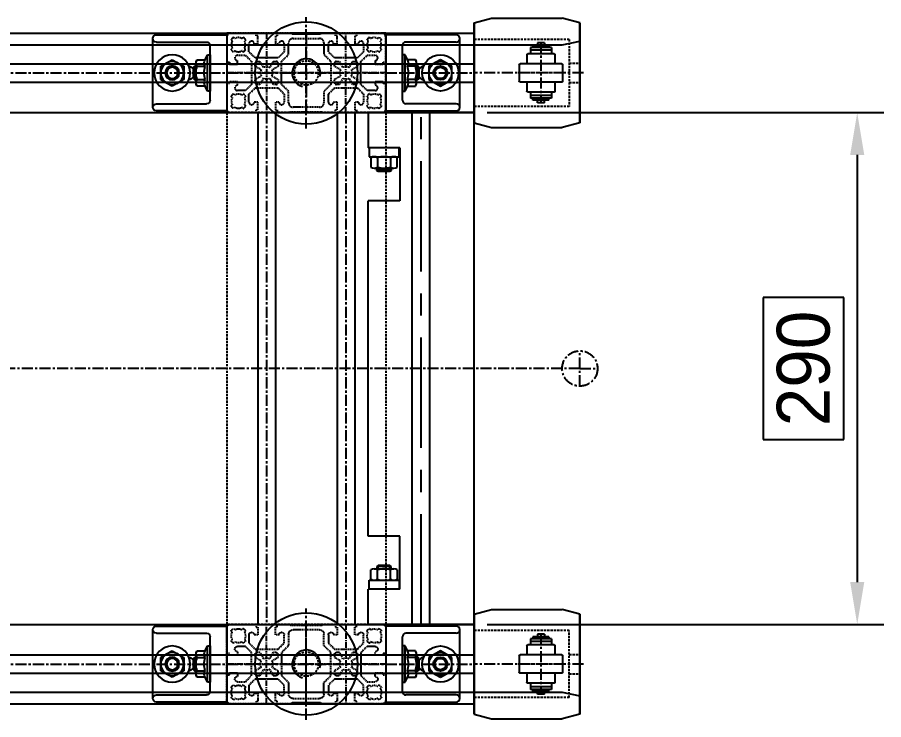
# Model space of a CAD drawing. Header units: inches. Extents: x 0 to 77285, y -118 to 40065.
# Drawn here: x 9197.1 to 9688.2, y 38125.8 to 38523.8 of the extents above; entities that cross this region are included whole.
import ezdxf

# ---------------------------------------------------------------- set-up
doc = ezdxf.new("R2010")
doc.units = ezdxf.units.IN
doc.header["$LTSCALE"] = 5
doc.header["$MEASUREMENT"] = 0
for name, pattern in [('CENTER', [2, 1.25, -0.25, 0.25, -0.25]), ('CENTERX2', [4, 2.5, -0.5, 0.5, -0.5]), ('HIDDEN', [0.375, 0.25, -0.125])]:
    doc.linetypes.add(name, pattern=pattern)
for name, color, linetype in [('11', 1, 'CENTER'), ('22', 2, 'HIDDEN'), ('44', 4, 'Continuous'), ('77', 40, 'HIDDEN'), ('A', 8, 'Continuous'), ('B', 123, 'Continuous'), ('G', 231, 'Continuous'), ('T', 3, 'Continuous')]:
    doc.layers.add(name, color=color, linetype=linetype)
doc.styles.add('SCI', font='')
doc.styles.get('SCI').set_extended_font_data('Gulim')
doc.dimstyles.new('S', dxfattribs={"dimscale": 100, "dimtxt": 2.5, "dimasz": 2, "dimexe": 1.25, "dimexo": 0.625, "dimgap": -0.625, "dimtad": 1, "dimdec": 8, "dimtxsty": 'SCI', "dimcen": 2.5, "dimclrd": 1, "dimclre": 1, "dimclrt": 7, "dimadec": 8, "dimazin": 2, "dimtfac": 1, "dimtdec": 8, "dimtmove": 0, "dimatfit": 3, "dimfxl": 1, "dimarcsym": 0})

# ---------------------------------------------------------------- blocks, each defined once
blk = doc.blocks.new('A$C47db6cef')
at = {"ltscale": 0.506191}
for p, q in [((16.5, 45), (2, 45)), ((16.5, 43.5), (16.5, 45)), ((28.5, 45), (16.5, 45)), ((28.5, 45), (28.5, 43.5)), ((36.5, 45), (28.5, 45)), ((37, 44.5), (36.5, 45)), ((44.7, 44.5), (37, 44.5)), ((45, 44.2), (44.7, 44.5)), ((45.3, 44.5), (45, 44.2)), ((53, 44.5), (45.3, 44.5)), ((53.5, 45), (53, 44.5)), ((61.5, 45), (53.5, 45)), ((61.5, 43.5), (61.5, 45)), ((73.5, 45), (61.5, 45)), ((73.5, 45), (73.5, 43.5)), ((88, 45), (73.5, 45)), ((0, 43), (0, 28.5)), ((3.05, 40.53), (2.33, 41.26)), ((3.74, 42.67), (4.47, 41.95)), ((8.53, 41.95), (9.26, 42.67)), ((10.67, 41.26), (9.95, 40.53)), ((17.5, 43.5), (16.5, 43.5)), ((17.5, 39), (17.5, 43.5)), ((27.5, 43.5), (27.5, 39)), ((28.5, 43.5), (27.5, 43.5)), ((35, 33), (35, 39.5)), ((37.5, 42), (52.5, 42)), ((55, 39.5), (55, 33)), ((62.5, 43.5), (61.5, 43.5)), ((62.5, 39), (62.5, 43.5)), ((72.5, 43.5), (72.5, 39)), ((73.5, 43.5), (72.5, 43.5)), ((80.05, 40.53), (79.33, 41.26)), ((80.74, 42.67), (81.47, 41.95)), ((85.53, 41.95), (86.26, 42.67)), ((87.67, 41.26), (86.95, 40.53)), ((90, 28.5), (90, 43)), ((2.33, 35.74), (3.05, 36.47)), ((4.47, 35.05), (3.74, 34.33)), ((9.26, 34.33), (8.53, 35.05)), ((9.95, 36.47), (10.67, 35.74)), ((12.5, 34.5), (12.5, 39)), ((16, 31), (12.5, 34.5)), ((15.5, 39), (17.5, 39)), ((27.5, 39), (29.5, 39)), ((32.5, 34.5), (29, 31)), ((32.5, 39), (32.5, 34.5)), ((57.5, 34.5), (57.5, 39)), ((61, 31), (57.5, 34.5)), ((60.5, 39), (62.5, 39)), ((72.5, 39), (74.5, 39)), ((77.5, 34.5), (74, 31)), ((77.5, 39), (77.5, 34.5)), ((79.33, 35.74), (80.05, 36.47)), ((81.47, 35.05), (80.74, 34.33)), ((86.26, 34.33), (85.53, 35.05)), ((86.95, 36.47), (87.67, 35.74)), ((6, 32.5), (10.5, 32.5)), ((6, 27.5), (6, 29.5)), ((10.5, 32.5), (14, 29)), ((22.2, 31), (16, 31)), ((22.5, 30.7), (22.2, 31)), ((22.8, 31), (22.5, 30.7)), ((29, 31), (22.8, 31)), ((31, 29), (35, 33)), ((55, 33), (59, 29)), ((67.2, 31), (61, 31)), ((67.5, 30.7), (67.2, 31)), ((67.8, 31), (67.5, 30.7)), ((74, 31), (67.8, 31)), ((76, 29), (79.5, 32.5)), ((79.5, 32.5), (84, 32.5)), ((84, 29.5), (84, 27.5)), ((0, 28.5), (1.5, 28.5)), ((0, 28.5), (0, 16.5)), ((1.5, 28.5), (1.5, 27.5)), ((1.5, 27.5), (6, 27.5)), ((14, 29), (14, 22.8)), ((16, 26.25), (16, 28)), ((19.47, 24.25), (16, 26.25)), ((17, 29), (18.75, 29)), ((18.75, 29), (20.75, 25.53)), ((24.25, 25.53), (26.25, 29)), ((29, 26.25), (25.53, 24.25)), ((26.25, 29), (28, 29)), ((29, 28), (29, 26.25)), ((31, 16), (31, 29)), ((59, 29), (59, 16)), ((61, 26.25), (61, 28)), ((64.47, 24.25), (61, 26.25)), ((62, 29), (63.75, 29)), ((63.75, 29), (65.75, 25.53)), ((69.25, 25.53), (71.25, 29)), ((74, 26.25), (70.53, 24.25)), ((71.25, 29), (73, 29)), ((74, 28), (74, 26.25)), ((76, 22.8), (76, 29)), ((84, 27.5), (88.5, 27.5)), ((88.5, 28.5), (90, 28.5)), ((88.5, 27.5), (88.5, 28.5)), ((90, 16.5), (90, 28.5)), ((14, 22.8), (14.3, 22.5)), ((14.3, 22.5), (14, 22.2)), ((14, 22.2), (14, 16)), ((16, 18.75), (19.47, 20.75)), ((25.53, 20.75), (29, 18.75)), ((61, 18.75), (64.47, 20.75)), ((70.53, 20.75), (74, 18.75)), ((75.7, 22.5), (76, 22.8)), ((76, 22.2), (75.7, 22.5)), ((76, 16), (76, 22.2)), ((0, 16.5), (0, 2)), ((1.5, 16.5), (0, 16.5)), ((1.5, 17.5), (1.5, 16.5)), ((6, 17.5), (1.5, 17.5)), ((6, 15.5), (6, 17.5)), ((14, 16), (10.5, 12.5)), ((16, 17), (16, 18.75)), ((18.75, 16), (17, 16)), ((20.75, 19.47), (18.75, 16)), ((26.25, 16), (24.25, 19.47)), ((28, 16), (26.25, 16)), ((29, 18.75), (29, 17)), ((35, 12), (31, 16)), ((59, 16), (55, 12)), ((61, 17), (61, 18.75)), ((63.75, 16), (62, 16)), ((65.75, 19.47), (63.75, 16)), ((71.25, 16), (69.25, 19.47)), ((73, 16), (71.25, 16)), ((74, 18.75), (74, 17)), ((79.5, 12.5), (76, 16)), ((84, 17.5), (84, 15.5)), ((88.5, 17.5), (84, 17.5)), ((88.5, 16.5), (88.5, 17.5)), ((90, 16.5), (88.5, 16.5)), ((90, 2), (90, 16.5)), ((3.74, 10.67), (4.47, 9.95)), ((10.5, 12.5), (6, 12.5)), ((8.53, 9.95), (9.26, 10.67)), ((12.5, 10.5), (16, 14)), ((12.5, 6), (12.5, 10.5)), ((16, 14), (22.2, 14)), ((22.2, 14), (22.5, 14.3)), ((22.5, 14.3), (22.8, 14)), ((22.8, 14), (29, 14)), ((29, 14), (32.5, 10.5)), ((32.5, 10.5), (32.5, 6)), ((35, 5.5), (35, 12)), ((55, 12), (55, 5.5)), ((57.5, 10.5), (61, 14)), ((57.5, 6), (57.5, 10.5)), ((61, 14), (67.2, 14)), ((67.2, 14), (67.5, 14.3)), ((67.5, 14.3), (67.8, 14)), ((67.8, 14), (74, 14)), ((74, 14), (77.5, 10.5)), ((77.5, 10.5), (77.5, 6)), ((84, 12.5), (79.5, 12.5)), ((80.74, 10.67), (81.47, 9.95)), ((85.53, 9.95), (86.26, 10.67)), ((3.05, 8.53), (2.33, 9.26)), ((10.67, 9.26), (9.95, 8.53)), ((17.5, 6), (15.5, 6)), ((17.5, 1.5), (17.5, 6)), ((27.5, 6), (27.5, 1.5)), ((29.5, 6), (27.5, 6)), ((62.5, 6), (60.5, 6)), ((62.5, 1.5), (62.5, 6)), ((72.5, 6), (72.5, 1.5)), ((74.5, 6), (72.5, 6)), ((80.05, 8.53), (79.33, 9.26)), ((87.67, 9.26), (86.95, 8.53)), ((2, 0), (16.5, 0)), ((2.33, 3.74), (3.05, 4.47)), ((4.47, 3.05), (3.74, 2.33)), ((9.26, 2.33), (8.53, 3.05)), ((9.95, 4.47), (10.67, 3.74)), ((16.5, 1.5), (17.5, 1.5)), ((16.5, 0), (16.5, 1.5)), ((16.5, 0), (28.5, 0)), ((27.5, 1.5), (28.5, 1.5)), ((28.5, 1.5), (28.5, 0)), ((28.5, 0), (35.55, 0)), ((35.55, 0), (36.05, 0.5)), ((36.05, 0.5), (44.7, 0.5)), ((52.5, 3), (37.5, 3)), ((44.7, 0.5), (45, 0.8)), ((45, 0.8), (45.3, 0.5)), ((45.3, 0.5), (53.95, 0.5)), ((53.95, 0.5), (54.45, 0)), ((61.5, 1.5), (62.5, 1.5)), ((61.5, 0), (61.5, 1.5)), ((72.5, 1.5), (73.5, 1.5)), ((73.5, 1.5), (73.5, 0)), ((79.33, 3.74), (80.05, 4.47)), ((81.47, 3.05), (80.74, 2.33)), ((86.26, 2.33), (85.53, 3.05)), ((86.95, 4.47), (87.67, 3.74))]:
    blk.add_line(p, q, dxfattribs=at)
for p, q in [((54.45, 0), (61.5, 0)), ((61.5, 0), (73.5, 0)), ((73.5, 0), (88, 0))]:
    blk.add_line(p, q)
for centre, radius, start, end in [((2, 43), 2, 90, 180), ((88, 43), 2, 0, 90), ((6.5, 38.5), 5, 123.463, 146.537), ((6.5, 38.5), 4, 149.4775, 210.5225), ((6.5, 38.5), 4, 59.4775, 120.5225), ((6.5, 38.5), 5, 33.463, 56.537), ((6.5, 38.5), 4, 329.4775, 30.5225), ((14, 39), 1.5, 0, 180), ((31, 39), 1.5, 0, 180), ((37.5, 39.5), 2.5, 90, 180), ((52.5, 39.5), 2.5, 0, 90), ((59, 39), 1.5, 0, 180), ((76, 39), 1.5, 0, 180), ((83.5, 38.5), 5, 123.463, 146.537), ((83.5, 38.5), 4, 149.4775, 210.5225), ((83.5, 38.5), 4, 59.4775, 120.5225), ((83.5, 38.5), 5, 33.463, 56.537), ((83.5, 38.5), 4, 329.4775, 30.5225), ((6.5, 38.5), 5, 213.463, 236.537), ((6.5, 38.5), 4, 239.4775, 300.5225), ((6.5, 38.5), 5, 303.463, 326.537), ((83.5, 38.5), 5, 213.463, 236.537), ((83.5, 38.5), 4, 239.4775, 300.5225), ((83.5, 38.5), 5, 303.463, 326.537), ((6, 31), 1.5, 90, 270), ((84, 31), 1.5, 270, 90), ((17, 28), 1, 90, 180), ((22.5, 22.5), 3.5, 60, 120), ((28, 28), 1, 0, 90), ((62, 28), 1, 90, 180), ((67.5, 22.5), 3.5, 60, 120), ((73, 28), 1, 0, 90), ((22.5, 22.5), 3.5, 150, 210), ((22.5, 22.5), 3.5, 330, 30), ((67.5, 22.5), 3.5, 150, 210), ((67.5, 22.5), 3.5, 330, 30), ((6, 14), 1.5, 90, 270), ((17, 17), 1, 180, 270), ((22.5, 22.5), 3.5, 240, 300), ((28, 17), 1, 270, 0), ((62, 17), 1, 180, 270), ((67.5, 22.5), 3.5, 240, 300), ((73, 17), 1, 270, 0), ((84, 14), 1.5, 270, 90), ((6.5, 6.5), 5, 123.463, 146.537), ((6.5, 6.5), 4, 59.4775, 120.5225), ((6.5, 6.5), 5, 33.463, 56.537), ((83.5, 6.5), 5, 123.463, 146.537), ((83.5, 6.5), 4, 59.4775, 120.5225), ((83.5, 6.5), 5, 33.463, 56.537), ((6.5, 6.5), 4, 149.4775, 210.5225), ((6.5, 6.5), 4, 329.4775, 30.5225), ((14, 6), 1.5, 180, 0), ((31, 6), 1.5, 180, 0), ((37.5, 5.5), 2.5, 180, 270), ((52.5, 5.5), 2.5, 270, 0), ((59, 6), 1.5, 180, 0), ((76, 6), 1.5, 180, 0), ((83.5, 6.5), 4, 149.4775, 210.5225), ((83.5, 6.5), 4, 329.4775, 30.5225), ((2, 2), 2, 180, 270), ((6.5, 6.5), 5, 213.463, 236.537), ((6.5, 6.5), 4, 239.4775, 300.5225), ((6.5, 6.5), 5, 303.463, 326.537), ((83.5, 6.5), 5, 213.463, 236.537), ((83.5, 6.5), 4, 239.4775, 300.5225), ((83.5, 6.5), 5, 303.463, 326.537), ((88, 2), 2, 270, 0)]:
    blk.add_arc(centre, radius, start, end, dxfattribs=at)
at = {"layer": '11', "ltscale": 0.506191}
for p, q in [((22.5, 45), (22.5, 0)), ((67.5, 0), (67.5, 45)), ((90, 22.5), (0, 22.5))]:
    blk.add_line(p, q, dxfattribs=at)
at = {"layer": '11'}
blk.add_line((45, 45), (45, 0), dxfattribs=at)
at = {"layer": 'A', "ltscale": 0.506191}
for p, q in [((0, 45), (0, 43)), ((2, 45), (0, 45)), ((53.5, 45), (36.5, 45)), ((90, 45), (88, 45)), ((90, 43), (90, 45)), ((0, 2), (0, 0)), ((0, 0), (2, 0)), ((35.55, 0), (54.45, 0)), ((90, 0), (90, 2))]:
    blk.add_line(p, q, dxfattribs=at)
at = {"layer": 'A'}
blk.add_line((88, 0), (90, 0), dxfattribs=at)
blk = doc.blocks.new('A$C632A6005')
for p, q in [((-21.5, 0), (-21.5, -40)), ((21.5, 0), (-21.5, 0)), ((21.5, -40.1), (21.5, 0)), ((-15.5, -9.5), (15.5, -9.5)), ((10.25, -9.5), (-10.25, -9.5)), ((-10.25, -9.5), (-10.25, -11)), ((10.25, -11), (10.25, -9.5)), ((-17.5, -40), (-17.5, -11.5)), ((-10.25, -11), (10.25, -11)), ((-10.25, -11), (-7.51, -12.3)), ((-7.51, -12.3), (-7.51, -16.89)), ((-3.75, -16.86), (-3.75, -12.3)), ((3.76, -16.86), (3.76, -12.3)), ((7.51, -12.3), (10.25, -11)), ((7.51, -16.89), (7.51, -12.3)), ((17.5, -40), (17.5, -11.5)), ((-7.51, -16.89), (-6.44, -17.5)), ((-6.44, -17.5), (6.45, -17.5)), ((-4, -18.2), (-4, -17.5)), ((-4, -18.2), (4, -18.2)), ((-3.2, -19), (-4, -18.2)), ((-3.2, -19), (3.2, -19)), ((3.2, -19), (4, -18.2)), ((4, -18.2), (4, -17.5)), ((6.45, -17.5), (7.51, -16.89)), ((-3.75, -24.5), (-7.5, -31)), ((3.75, -24.5), (-3.75, -24.5)), ((7.51, -31), (3.75, -24.5)), ((-7.5, -31), (-3.75, -37.5)), ((3.75, -37.5), (7.51, -31)), ((-3.75, -37.5), (3.75, -37.5)), ((-19.5, -42), (19.6, -42))]:
    blk.add_line(p, q)
for radius in [10.25, 6.5, 4, 3.2]:
    blk.add_circle((0, -31), radius)
for centre, radius, start, end in [((-15.5, -11.5), 2, 90, 180), ((15.5, -11.5), 2, 0, 90), ((-5.63, -9.89), 3.06, 232.1211, 307.8789), ((0, -1.68), 11.26, 250.5288, 289.4712), ((5.63, -9.89), 3.06, 232.1211, 307.8789), ((-5.63, -14.44), 3.06, 232.1211, 307.8789), ((0, -22.5), 4.1, 121.3886, 166.7272), ((0, -6.24), 11.26, 250.5288, 289.4712), ((0, -22.5), 4.1, 13.2728, 58.6114), ((5.63, -14.44), 3.06, 232.1211, 307.8789), ((-19.5, -40), 2, 180, 270), ((-19.5, -40), 2, 270, 0), ((19.5, -40), 2, 180, 270), ((19.6, -40.1), 1.9, 270, 0)]:
    blk.add_arc(centre, radius, start, end)
blk = doc.blocks.new('A$C08fce532')
for p, q in [((-22.5, 90), (-22.5, 0)), ((-22.5, 90), (-22.5, 0)), ((312.5, 90), (22.5, 90)), ((22.5, 0), (22.5, 90)), ((312.5, 0), (312.5, 90)), ((357.5, 90), (357.5, 0)), ((312.5, 0), (22.5, 0))]:
    blk.add_line(p, q)
at = {"layer": '11'}
for p, q in [((312.5, 67.5), (22.5, 67.5)), ((-31.5, 45), (31.5, 45)), ((303.5, 45), (366.5, 45)), ((312.5, 22.5), (22.5, 22.5))]:
    blk.add_line(p, q, dxfattribs=at)
at = {"layer": '22'}
for centre in [(0, 45), (335, 45)]:
    blk.add_circle(centre, 6.92, dxfattribs=at)
at = {"layer": '44'}
for centre in [(0, 45), (335, 45)]:
    blk.add_circle(centre, 29, dxfattribs=at)
at = {"layer": 'A'}
for p, q in [((312.5, 72.5), (22.5, 72.5)), ((312.5, 62.5), (22.5, 62.5)), ((312.5, 27.5), (22.5, 27.5)), ((312.5, 17.5), (22.5, 17.5))]:
    blk.add_line(p, q, dxfattribs=at)
at = {"layer": 'T'}
for centre in [(0, 45), (335, 45)]:
    blk.add_arc(centre, 8, 255, 165, dxfattribs=at)
at = {"xscale": -1.000000000000001, "rotation": 90}
blk.add_blockref('A$C47db6cef', (22.5, 90), dxfattribs=at)
at = {"rotation": 270}
blk.add_blockref('A$C47db6cef', (312.5, 90), dxfattribs=at)
at = {"layer": '44', "xscale": -1, "rotation": 180}
for p in [(0, 90), (335, 90)]:
    blk.add_blockref('A$C632A6005', p, dxfattribs=at)
at = {"layer": '44'}
for p in [(0, 0), (335, 0)]:
    blk.add_blockref('A$C632A6005', p, dxfattribs=at)
blk = doc.blocks.new('A$C024ea68c')
for p, q in [((-4.5, 15.35), (4.5, 15.35)), ((-4.5, 15.35), (-4.5, 14.35)), ((-1.985, 17), (1.985, 17)), ((-1.985, 17), (-1.985, 15.35)), ((1.985, 17), (1.985, 15.35)), ((4.5, 15.35), (4.5, 14.35)), ((-7.94, 10.35), (-7.94, 5.15)), ((-7.44, 10.85), (7.44, 10.85)), ((-6, 14.35), (6, 14.35)), ((-6, 14.35), (-6, 10.85)), ((-6, 12.85), (6, 12.85)), ((6, 14.35), (6, 10.85)), ((7.94, 10.35), (7.94, 5.15)), ((-11.8, 5.15), (11.8, 5.15)), ((-12.3, 4.65), (-12.3, -4.65)), ((12.3, 4.65), (12.3, -4.65)), ((-11.8, -5.15), (11.8, -5.15)), ((-7.94, -5.15), (-7.94, -10.35)), ((7.94, -5.15), (7.94, -10.35)), ((-7.44, -10.85), (7.44, -10.85)), ((-6, -10.85), (-6, -14.35)), ((-6, -12.85), (6, -12.85)), ((-6, -14.35), (6, -14.35)), ((-4.5, -15.35), (-4.5, -14.35)), ((4.5, -15.35), (4.5, -14.35)), ((6, -10.85), (6, -14.35)), ((-4.5, -15.35), (4.5, -15.35)), ((-1.985, -17), (-1.985, -15.35)), ((-1.985, -17), (1.985, -17)), ((1.985, -17), (1.985, -15.35))]:
    blk.add_line(p, q)
for centre, start, end in [((-7.44, 10.35), 90, 180), ((7.44, 10.35), 0, 90), ((-11.8, 4.65), 90, 180), ((11.8, 4.65), 0, 90), ((-11.8, -4.65), 180, 270), ((11.8, -4.65), 270, 0), ((-7.44, -10.35), 180, 270), ((7.44, -10.35), 270, 0)]:
    blk.add_arc(centre, 0.5, start, end)
at = {"layer": '11'}
for p, q in [((0, 17.35), (0, -17.35)), ((-13.3, 0), (13.3, 0))]:
    blk.add_line(p, q, dxfattribs=at)
blk = doc.blocks.new('A$C2389a0cc')
for p, q in [((0, 60), (20, 60)), ((0, 0), (0, 60)), ((20, 42), (20, 60)), ((20, 42), (20, 60)), ((20, 42.5), (20, 59.5)), ((20, 59.5), (25, 59.5)), ((20, 59.5), (25, 59.5)), ((25, 59.5), (25, 42.5)), ((25, 59.5), (25, 42.5)), ((50, 42), (50, 60)), ((50, 60), (240, 60)), ((240, 42), (240, 60)), ((265, 59.5), (265, 42.5)), ((270, 59.5), (265, 59.5)), ((265, 59.5), (265, 42.5)), ((270, 59.5), (265, 59.5)), ((290, 60), (270, 60)), ((270, 42), (270, 60)), ((270, 42), (270, 60)), ((270, 42.5), (270, 59.5)), ((290, 0), (290, 60)), ((25, 56.63), (25, 45.37)), ((25, 56.63), (25, 45.37)), ((25.58, 58.51), (30.92, 58.51)), ((25.58, 58.51), (30.92, 58.51)), ((25.58, 54.75), (30.92, 54.75)), ((25.58, 54.75), (30.92, 54.75)), ((31.5, 56.63), (31.5, 45.37)), ((31.5, 56.63), (31.5, 45.37)), ((32.72, 55), (31.5, 55)), ((32.72, 55), (31.5, 55)), ((31.5, 54.32), (33.4, 54.32)), ((31.5, 54.32), (33.4, 54.32)), ((32.72, 47), (32.72, 55)), ((33.4, 54.32), (32.72, 55)), ((32.72, 47), (32.72, 55)), ((33.4, 54.32), (32.72, 55)), ((33.4, 47.68), (33.4, 54.32)), ((33.4, 47.68), (33.4, 54.32)), ((256.6, 54.32), (257.28, 55)), ((256.6, 54.32), (257.28, 55)), ((256.6, 47.68), (256.6, 54.32)), ((258.5, 54.32), (256.6, 54.32)), ((256.6, 47.68), (256.6, 54.32)), ((258.5, 54.32), (256.6, 54.32)), ((257.28, 47), (257.28, 55)), ((257.28, 55), (258.5, 55)), ((257.28, 47), (257.28, 55)), ((257.28, 55), (258.5, 55)), ((258.5, 56.63), (258.5, 45.37)), ((258.5, 56.63), (258.5, 45.37)), ((264.42, 58.51), (259.08, 58.51)), ((264.42, 58.51), (259.08, 58.51)), ((264.42, 54.75), (259.08, 54.75)), ((264.42, 54.75), (259.08, 54.75)), ((265, 56.63), (265, 45.37)), ((265, 56.63), (265, 45.37)), ((25.58, 47.25), (30.92, 47.25)), ((25.58, 47.25), (30.92, 47.25)), ((31.5, 47.68), (33.4, 47.68)), ((31.5, 47.68), (33.4, 47.68)), ((31.5, 47), (32.72, 47)), ((31.5, 47), (32.72, 47)), ((32.72, 47), (33.4, 47.68)), ((32.72, 47), (33.4, 47.68)), ((257.28, 47), (256.6, 47.68)), ((258.5, 47.68), (256.6, 47.68)), ((257.28, 47), (256.6, 47.68)), ((258.5, 47.68), (256.6, 47.68)), ((258.5, 47), (257.28, 47)), ((258.5, 47), (257.28, 47)), ((264.42, 47.25), (259.08, 47.25)), ((264.42, 47.25), (259.08, 47.25)), ((25, 42.5), (20, 42.5)), ((25, 42.5), (20, 42.5)), ((20, 42), (50, 42)), ((30.92, 43.49), (25.58, 43.49)), ((30.92, 43.49), (25.58, 43.49)), ((270, 42), (240, 42)), ((259.08, 43.49), (264.42, 43.49)), ((259.08, 43.49), (264.42, 43.49)), ((265, 42.5), (270, 42.5)), ((265, 42.5), (270, 42.5)), ((0, 0), (290, 0))]:
    blk.add_line(p, q)
at = {"color": 252}
for p, q in [((0, 35), (290, 35)), ((0, 25), (290, 25))]:
    blk.add_line(p, q, dxfattribs=at)
for centre, radius, start, end in [((28.32, 56.63), 3.32, 145.6158, 214.3842), ((28.32, 56.63), 3.32, 145.6158, 214.3842), ((37.42, 51), 12.42, 162.412, 197.588), ((37.42, 51), 12.42, 162.412, 197.588), ((28.18, 56.63), 3.32, 325.6158, 34.3842), ((28.18, 56.63), 3.32, 325.6158, 34.3842), ((19.08, 51), 12.42, 342.412, 17.588), ((19.08, 51), 12.42, 342.412, 17.588), ((261.82, 56.63), 3.32, 145.6158, 214.3842), ((261.82, 56.63), 3.32, 145.6158, 214.3842), ((270.92, 51), 12.42, 162.412, 197.588), ((270.92, 51), 12.42, 162.412, 197.588), ((261.68, 56.63), 3.32, 325.6158, 34.3842), ((261.68, 56.63), 3.32, 325.6158, 34.3842), ((252.58, 51), 12.42, 342.412, 17.588), ((252.58, 51), 12.42, 342.412, 17.588), ((28.32, 45.37), 3.32, 145.6158, 214.3842), ((28.32, 45.37), 3.32, 145.6158, 214.3842), ((28.18, 45.37), 3.32, 325.6158, 34.3842), ((28.18, 45.37), 3.32, 325.6158, 34.3842), ((261.82, 45.37), 3.32, 145.6158, 214.3842), ((261.82, 45.37), 3.32, 145.6158, 214.3842), ((261.68, 45.37), 3.32, 325.6158, 34.3842), ((261.68, 45.37), 3.32, 325.6158, 34.3842)]:
    blk.add_arc(centre, radius, start, end)
at = {"layer": '11', "linetype": 'CENTERX2', "ltscale": 5}
blk.add_line((0, 30), (290, 30), dxfattribs=at)
blk = doc.blocks.new('A$C0169098b')
for p, q in [((-148.5, 0), (-186.5, 0)), ((139.18, 0), (136.5, -10)), ((139.18, 0), (136.5, -10)), ((195.82, 0), (139.18, 0)), ((139.18, 0), (161, 0)), ((148.5, 0), (186.5, 0)), ((174, 0), (195.82, 0)), ((195.82, 0), (198.5, -10)), ((195.82, 0), (198.5, -10)), ((-195.82, 0), (-198.5, -10)), ((-195.82, 0), (-198.5, -10)), ((-195.82, 0), (-139.18, 0)), ((-174, 0), (-195.82, 0)), ((-139.18, 0), (-161, 0)), ((-139.18, 0), (-136.5, -10)), ((-139.18, 0), (-136.5, -10)), ((-198.5, -10), (-198.5, -50)), ((-198.5, -10), (-198.5, -50)), ((-136.5, -10), (-136.5, -50)), ((-136.5, -10), (-136.5, -50)), ((136.5, -10), (136.5, -50)), ((136.5, -10), (136.5, -50)), ((198.5, -10), (198.5, -50)), ((198.5, -10), (198.5, -50)), ((-195.82, -60), (-198.5, -50)), ((-195.82, -60), (-198.5, -50)), ((-139.18, -60), (-136.5, -50)), ((-139.18, -60), (-136.5, -50)), ((139.18, -60), (136.5, -50)), ((139.18, -60), (136.5, -50)), ((195.82, -60), (198.5, -50)), ((195.82, -60), (198.5, -50)), ((-195.82, -60), (-139.18, -60)), ((-139.18, -60), (-195.82, -60)), ((195.82, -60), (139.18, -60)), ((139.18, -60), (195.82, -60))]:
    blk.add_line(p, q)
at = {"layer": '11'}
for p, q in [((0, -60), (0, 0)), ((167.5, -62), (167.5, 0)), ((-167.5, -62), (-167.5, 0)), ((-10, -60), (10, -60)), ((0, -60), (0, -70))]:
    blk.add_line(p, q, dxfattribs=at)
blk.add_circle((0, -60), 10, dxfattribs=at)
at = {"layer": '22'}
for p, q in [((148.5, -54), (148.5, 0)), ((186.5, -54), (186.5, 0)), ((-186.5, -54), (-186.5, 0)), ((-148.5, -54), (-148.5, 0)), ((-186.5, -54), (-148.5, -54)), ((-173, -54), (-173, -60)), ((-162, -54), (-162, -60)), ((186.5, -54), (148.5, -54)), ((162, -54), (162, -60)), ((173, -54), (173, -60))]:
    blk.add_line(p, q, dxfattribs=at)
at = {"layer": 'G'}
for p, q in [((183.5, 0), (183.5, -50)), ((-183.5, 0), (-183.5, -50)), ((-183.5, -50), (-185.5, -60)), ((183.5, -50), (185.5, -60))]:
    blk.add_line(p, q, dxfattribs=at)
blk.add_blockref('A$C2389a0cc', (-145, 0))
at = {"layer": 'B', "xscale": -1, "rotation": 270}
for p in [(-167.5, -37.94), (167.5, -37.94)]:
    blk.add_blockref('A$C024ea68c', p, dxfattribs=at)
blk = doc.blocks.new('A$C25c8c11d')
for p, q in [((-190, -640), (-190, -70.07)), ((-145, -640), (-145, -70.07)), ((145, -640), (145, -70.07)), ((190, -640), (190, -70.07))]:
    blk.add_line(p, q)
at = {"layer": '11'}
for p, q in [((-167.5, -640), (-167.5, -70.07)), ((0, -70.07), (0, -640)), ((167.5, -640), (167.5, -70.07))]:
    blk.add_line(p, q, dxfattribs=at)
at = {"layer": 'B'}
for p, q in [((-172.65, -640), (-172.65, -70.07)), ((-162.35, -640), (-162.35, -70.07)), ((162.35, -640), (162.35, -70.07)), ((172.65, -640), (172.65, -70.07))]:
    blk.add_line(p, q, dxfattribs=at)
at = {"layer": 'G'}
for p, q in [((-183.5, -640), (-183.5, -70.07)), ((183.5, -640), (183.5, -70.07))]:
    blk.add_line(p, q, dxfattribs=at)
at = {"rotation": 180}
blk.add_blockref('A$C0169098b', (0, -70), dxfattribs=at)
at = {"layer": '77', "rotation": 180}
blk.add_blockref('A$C08fce532', (167.5, -120.07), dxfattribs=at)
blk = doc.blocks.new('*D599')
at = {"color": 1, "lineweight": -2, "transparency": 16777216}
for p, q in [((9463.46, 38469.77), (9688.19, 38469.77)), ((9673.19, 38445.77), (9673.19, 38203.77)), ((9665.69, 38365.02), (9619.93, 38365.02)), ((9619.93, 38365.02), (9619.93, 38284.51)), ((9665.69, 38284.51), (9665.69, 38365.02)), ((9619.93, 38284.51), (9665.69, 38284.51)), ((9463.46, 38179.77), (9688.19, 38179.77))]:
    blk.add_line(p, q, dxfattribs=at)
at = {"color": 1, "transparency": 16777216}
for points in [[(9669.19, 38445.77), (9677.19, 38445.77), (9673.19, 38469.77)], [(9669.19, 38203.77), (9677.19, 38203.77), (9673.19, 38179.77)]]:
    blk.add_solid(points, dxfattribs=at)
at = {"layer": 'Defpoints', "color": 0, "transparency": 16777216}
for p in [(9455.96, 38469.77), (9455.96, 38179.77), (9673.19, 38179.77)]:
    blk.add_point(p, dxfattribs=at)
at = {"color": 7, "transparency": 16777216, "insert": (9642.81, 38324.77), "char_height": 30, "attachment_point": 5, "rotation": 90, "style": 'SCI'}
blk.add_mtext('290', dxfattribs=at)

msp = doc.modelspace()

# ---------------------------------------------------------------- block references
at = {"rotation": 270}
msp.add_blockref('A$C25c8c11d', (9525.95903292, 38324.76596485), dxfattribs=at)

# ---------------------------------------------------------------- dimensions: what is measured, and where the dimension line sits
dim = msp.add_linear_dim(base=(9673.1919350481, 38179.7659648459), p1=(9455.9590329165, 38469.7659648459), p2=(9455.9590329165, 38179.7659648459), angle=90, dimstyle='S', override={"dimscale": 12})
dim.commit()
dim.dimension.update_dxf_attribs({"geometry": '*D599', "text_midpoint": (9642.8124410401, 38324.7659648459)})

doc.saveas('drawing.dxf')
